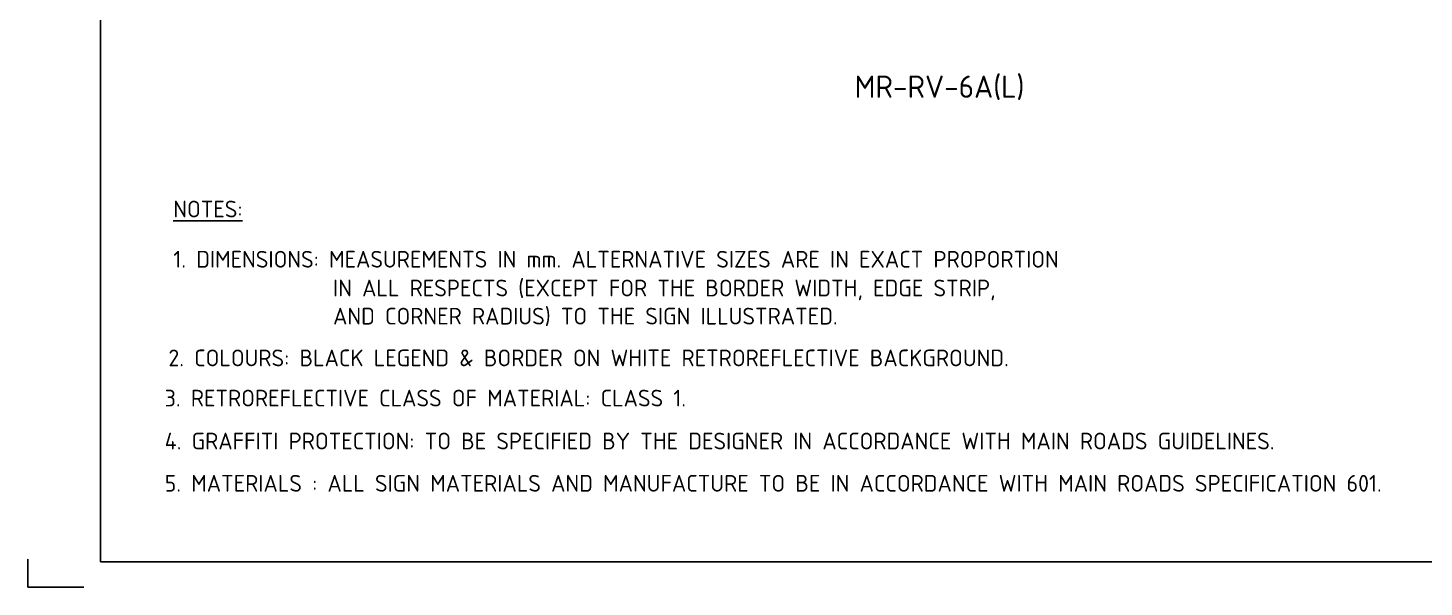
# Model space of a CAD drawing. Extents: x 0 to 420, y 0 to 297.
# Drawn here: x 0 to 250.3, y 0 to 100.2 of the extents above; entities that cross this region are included whole.
import ezdxf
from ezdxf.enums import TextEntityAlignment as Align

# ---------------------------------------------------------------- set-up
doc = ezdxf.new("R2010")
doc.units = 0
doc.layers.get('0').update_dxf_attribs({"linetype": 'CONTINUOUS'})
for name, color, linetype in [('L18', 4, 'CONTINUOUS'), ('L35', 3, 'CONTINUOUS'), ('T25', 1, 'CONTINUOUS'), ('TBLK18', 4, 'CONTINUOUS'), ('TBLK25', 1, 'CONTINUOUS'), ('TBLK35', 3, 'CONTINUOUS'), ('TBLK50', 7, 'CONTINUOUS')]:
    doc.layers.add(name, color=color, linetype=linetype)
doc.styles.add('ISO', font='iso3098b.shx')

# ---------------------------------------------------------------- blocks, each defined once
blk = doc.blocks.new('A3BBLK')
at = {"layer": 'TBLK25'}
for p, q in [((0, 5), (0, 0)), ((0, 0), (10, 0))]:
    blk.add_line(p, q, dxfattribs=at)
at = {"layer": 'TBLK50'}
for p, q in [((13, 292.5), (13, 4.5)), ((13, 4.5), (415.5, 4.5))]:
    blk.add_line(p, q, dxfattribs=at)
blk = doc.blocks.new('a3_in_vtblk std dwg')
blk.add_blockref('A3BBLK', (0, 0))
at = {"layer": 'TBLK18', "style": 'ISO'}
blk.add_attdef('MR_DIRECTORATE', text='', height=1.5, dxfattribs=at).set_placement((381.5, 68.12), align=Align.CENTER)
for tag, p in [('STREET_NAME', (355.51, 62.1)), ('SUBURB_POSTCODE', (388.49, 62.1)), ('TELEPHONE_NO.', (368.31, 59.84)), ('FAX_NO.', (393.56, 59.84))]:
    blk.add_attdef(tag, p, '', height=1.5, dxfattribs=at)
at = {"layer": 'TBLK25', "style": 'ISO'}
for tag, height, p in [('MR_BRANCH', 2, (381.5, 65.2)), ('ROAD_SECTION', 1.75, (384.5, 29.16)), ('SLK', 1.75, (384.5, 26.11)), ('CHAINAGE', 1.75, (384.5, 19.21))]:
    blk.add_attdef(tag, text='', height=height, dxfattribs=at).set_placement(p, align=Align.CENTER)
for tag, p, height in [('FILE_NUMBER', (371.77, 54.24), 2.5), ('DESIGNED_/_DRAWN', (371.77, 49.49), 2), ('VERIFIED', (371.77, 44.49), 2), ('APPROVED', (371.77, 39.49), 2), ('LOCAL_AUTHORITY', (370.48, 16.73), 1.25)]:
    blk.add_attdef(tag, p, '', height=height, dxfattribs=at)
at = {"layer": 'TBLK35', "style": 'ISO', "width": 0.9}
for tag, p in [('ROAD_PROJECT&NUMBER', (384.5, 32.23)), ('DRAWING_DESCRIPTION', (384.5, 22.29))]:
    blk.add_attdef(tag, text='', height=2.5, dxfattribs=at).set_placement(p, align=Align.CENTER)
at = {"layer": 'TBLK50', "style": 'ISO'}
blk.add_attdef('MRWA_DRG_NUMBER', (356.29, 6.08), '', height=5, dxfattribs=at)

msp = doc.modelspace()

# ---------------------------------------------------------------- block references
at = {"layer": 'L18'}
msp.add_blockref('a3_in_vtblk std dwg', (0, 0), dxfattribs=at)

# ---------------------------------------------------------------- texts
at = {"layer": 'L35', "style": 'ISO'}
msp.add_text('MR-RV-6A(L)', height=4, dxfattribs=at).set_placement((163.433757, 87.695569), align=Align.CENTER)
at = {"layer": 'T25', "color": 3, "style": 'ISO'}
for s, p in [('%%UNOTES:', (26.068958, 66.259382)), ('1. DIMENSIONS: MEASUREMENTS IN mm. ALTERNATIVE SIZES ARE IN EXACT PROPORTION', (26.068958, 57.259382)), ('IN ALL RESPECTS (EXCEPT FOR THE BORDER WIDTH, EDGE STRIP, ', (54.702259, 52.102397)), ('AND CORNER RADIUS) TO THE SIGN ILLUSTRATED.', (54.702259, 47.061529)), ('2. COLOURS: BLACK LEGEND & BORDER ON WHITE RETROREFLECTIVE BACKGROUND.', (25.18556, 39.573707)), ('3. RETROREFLECTIVE CLASS OF MATERIAL: CLASS 1.', (24.523009, 32.369805)), ('4. GRAFFITI PROTECTION: TO BE SPECIFIED BY THE DESIGNER IN ACCORDANCE WITH MAIN ROADS GUIDELINES.', (24.523009, 24.673936)), ('5. MATERIALS : ALL SIGN MATERIALS AND MANUFACTURE TO BE IN ACCORDANCE WITH MAIN ROADS SPECIFICATION 601.', (24.523009, 17.097245))]:
    msp.add_text(s, height=3, dxfattribs=at).set_placement(p)

doc.saveas('drawing.dxf')
